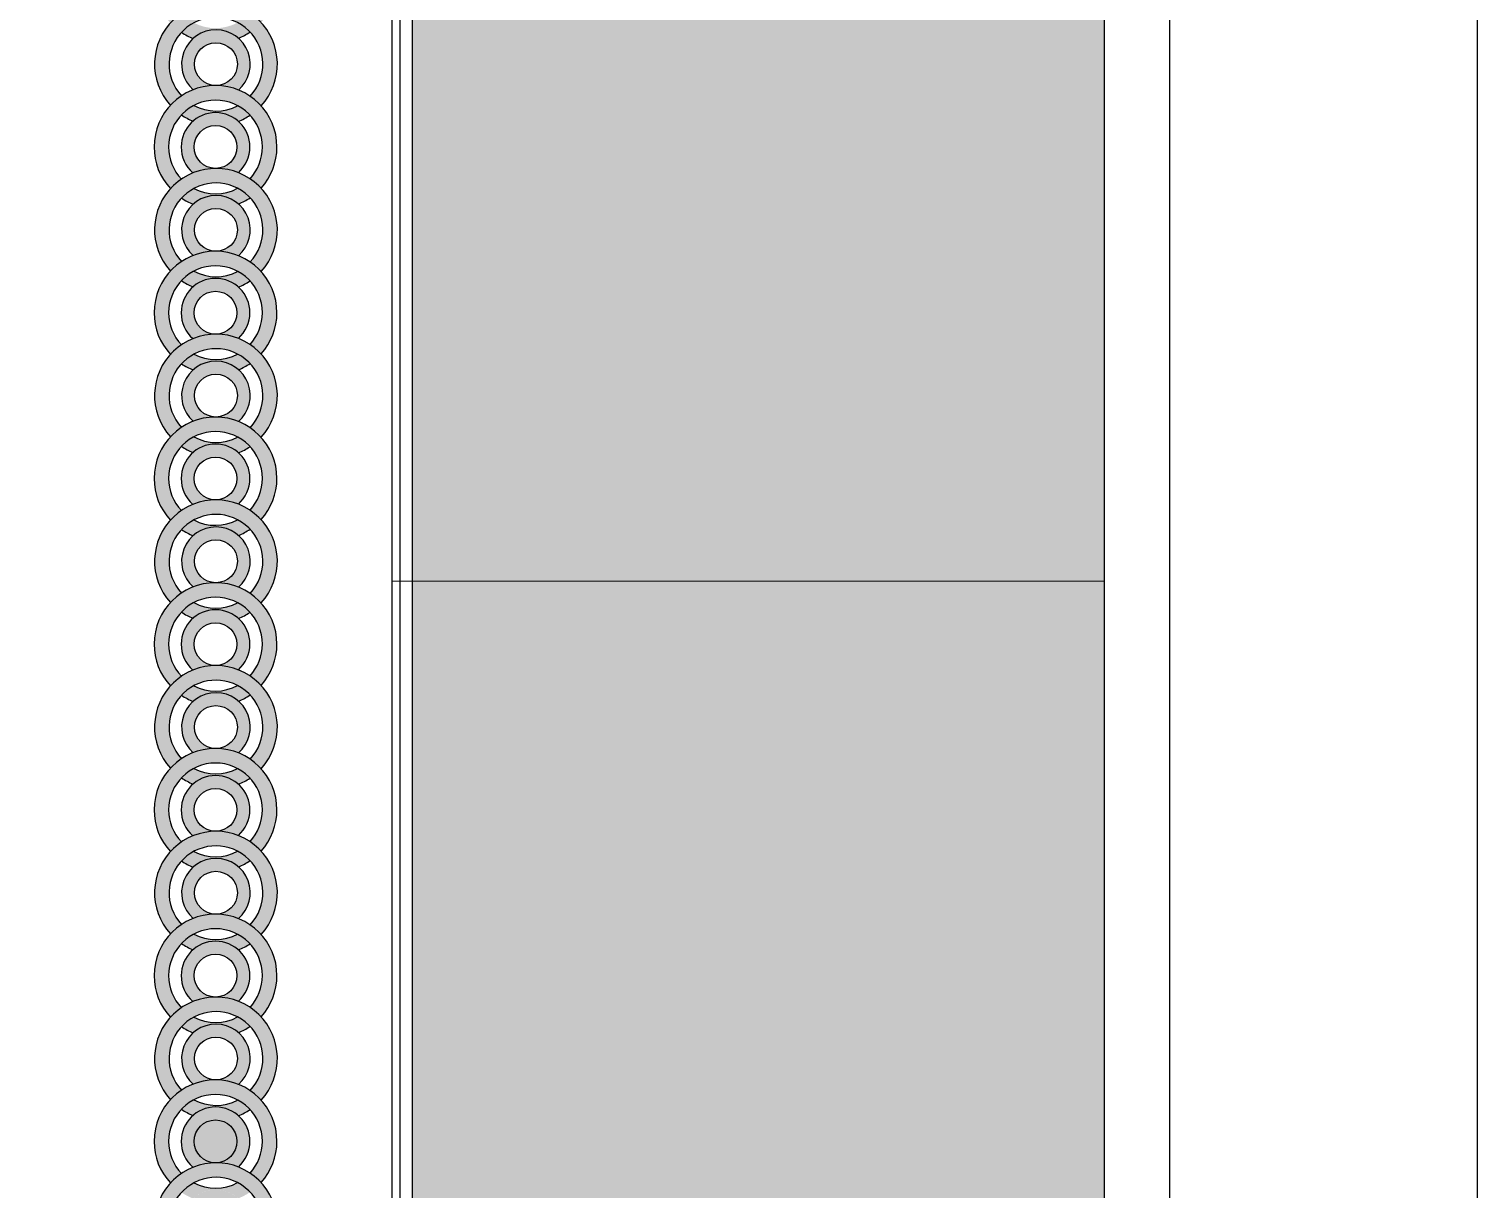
# Model space of a CAD drawing. Header units: millimetres. Extents: x -2167 to 6463, y 877 to 4714.
# Drawn here: x 1094.2 to 1447.8, y 2738 to 3021.3 of the extents above; entities that cross this region are included whole.
import ezdxf

# ---------------------------------------------------------------- set-up
doc = ezdxf.new("R2010")
doc.units = ezdxf.units.MM
for name, color, linetype in [('deco', 4, 'Continuous'), ('G_board', 3, 'Continuous'), ('wall', 5, 'Continuous')]:
    doc.layers.add(name, color=color, linetype=linetype)
doc.layers.add('marble', color=7, linetype='Continuous', true_color=0xfff8db)

# ---------------------------------------------------------------- blocks, each defined once
blk = doc.blocks.new('010 d 1')
at = {"layer": 'deco'}
h = blk.add_hatch(color=8, dxfattribs=at)
h.paths.add_polyline_path([(311.9999999999854, 1664.719129323657), (311.9999999999854, 1661.283578609185, 0.1589121436864541), (315.8765003537264, 1652.830148615263, -0.05945146505582116), (318.5566736633045, 1655.164953872387, -0.190764466114197), (315.4539487890434, 1663.001353966425, -1), (338.348685176541, 1663.001353966425, -0.1882384196150493), (335.3219976915207, 1655.24671825835, -0.05945146505583921), (338.0248166290476, 1652.938165822514, 0.1859482089239169), (341.9013169827886, 1663.001353966425, 0.9442006352803286)])
h.paths.add_polyline_path([(318.5566736632973, 1670.837754060452, 0.05368345078365555), (321.3895810471004, 1669.324485866186, -0.3774435382078785), (332.4744650173525, 1669.270424952734, 0.05368345078367235), (335.3219976915207, 1670.755989674497, 0.08390256066451458), (332.3061651677126, 1673.092431939625, -0.2483491088324094), (321.5951518150687, 1673.144669488291, 0.08390256066451454)], flags=17)
h.paths.add_polyline_path([(315.8765003537264, 1673.172559317583, -0.05945146505583607), (318.5793192912606, 1675.481111753419, -2.295541670009696), (335.3446433194767, 1675.399347367464, -0.05945146505580769), (338.0248166290476, 1673.064542110333, 2.268074742157078)])
h.paths.add_polyline_path([(318.5793192912533, 1690.990383169566, 0.05368345078365667), (321.4268519654215, 1689.504818447804, -0.3774435382074762), (332.5117359356664, 1689.558879361251, 0.0536834507838272), (335.3446433194767, 1691.072147555526, 0.08390256066464098), (332.3061651676981, 1693.379062983353, -0.2483491088320799), (321.5951518150687, 1693.326825434699, 0.08390256066454108)], flags=17)
h.paths.add_polyline_path([(335.3219976915207, 1695.715505248489, -0.05945146505581773), (338.0248166290476, 1693.406952812653, 0.1859482089239186), (341.9013169827886, 1703.470140956564, 0.9442006352803286), (311.9999999999854, 1705.1879163138), (311.9999999999854, 1701.752365599328, 0.1589121436864541), (315.8765003537264, 1693.298935605402, -0.05945146505582116), (318.5566736633045, 1695.63374086253, -0.190764466114197), (315.4539487890434, 1703.470140956564, -1), (338.348685176541, 1703.470140956564, -0.1882384196150778)])
h.paths.add_polyline_path([(321.3895810471004, 1697.147009056804, -0.1915274108350751), (332.4744650173525, 1697.201069970251, 0.2142134381101953), (335.2894770937201, 1703.470140956564, 1), (318.5131568718643, 1703.470140956564, 0.2167651491654147)], flags=17)
edge = h.paths.add_edge_path()
edge.add_arc((326.9999999999854, 1683.235747461495), 5.234634131884632, 180, 540)
edge = h.paths.add_edge_path()
edge.add_arc((326.9013169827886, 1663.001353966425), 15.00000000000004, 449.7205710381684, 471.4053878045182)
edge.add_arc((326.9999999999854, 1683.235747461495), 8.388160110927975, -48.92204873898987, 228.3631908153241, ccw=False)
edge.add_arc((326.9013169827886, 1663.001353966425), 15.00000000000004, 428.035754271816, 449.7205710381684)
h = blk.add_hatch(color=8, dxfattribs=at)
edge = h.paths.add_edge_path()
edge.add_arc((326.9013169827886, 1663.001353966425), 5.234634131884632, 180, 540)
edge = h.paths.add_edge_path()
edge.add_arc((326.9999999999854, 1642.766960471356), 14.99999999999991, 450.2794289618312, 471.9642457281842)
edge.add_arc((326.9013169827958, 1663.001353966425), 8.388160110926211, -48.36319081533583, 228.9220487389776, ccw=False)
edge.add_arc((326.9999999999854, 1642.766960471356), 14.99999999999991, 428.5946121954816, 450.2794289618312)
for points in [[(338.0248166290476, 1632.595755120194, 2.268074742157065), (315.8765003537264, 1632.703772327444, -0.05945146505583717), (318.5793192912606, 1635.012324763276, -2.295541670009696), (335.3446433194767, 1634.930560377321, -0.05945146505580769)], [(332.5117359356736, 1649.090092371112, 0.05368345078367088), (335.3446433194767, 1650.603360565383, 0.08390256066446405), (332.3061651677199, 1652.910275993225, -0.2483491088325868), (321.5951518150687, 1652.858038444556, 0.08390256066451794), (318.5793192912533, 1650.521596179427, 0.0536834507836749), (321.4268519654215, 1649.036031457665, -0.3774435382078678)], [(315.8765003537264, 1612.36136162512, -0.05945146505580148), (318.5566736632973, 1614.696166882251, -0.1907644661140623), (315.4539487890434, 1622.532566976286, -1), (338.348685176541, 1622.532566976286, -0.1882384196150493), (335.3219976915207, 1614.777931268211, -0.05945146505583921), (338.0248166290476, 1612.469378832375, 0.1859482089239169), (341.9013169827886, 1622.532566976286, 0.9442006352803286), (311.9999999999854, 1624.250342333518), (311.9999999999854, 1620.814791619046, 0.1589121436864572)], [(332.4744650173525, 1628.801637962595, 0.05368345078367235), (335.3219976915207, 1630.287202684358, 0.08390256066451458), (332.3061651677126, 1632.623644949486, -0.2483491088324094), (321.5951518150687, 1632.675882498148, 0.08390256066451454), (318.5566736632973, 1630.368967070313, 0.05368345078365555), (321.3895810471004, 1628.855698876043, -0.3774435382078785)], [(315.8765003537264, 1592.234985337305, -0.05945146505583607), (318.5793192912606, 1594.543537773137, -2.295541670009696), (335.3446433194767, 1594.461773387182, -0.05945146505580769), (338.0248166290476, 1592.126968130051, 2.268074742157078)], [(318.5793192912533, 1610.052809189288, 0.05368345078365667), (321.4268519654215, 1608.567244467526, -0.3774435382074762), (332.5117359356664, 1608.62130538097, 0.0536834507838272), (335.3446433194767, 1610.134573575244, 0.08390256066464098), (332.3061651676981, 1612.441489003071, -0.2483491088320799), (321.5951518150687, 1612.389251454417, 0.08390256066454108)], [(311.9013169827886, 1501.126206005865, 0.1884721506643263), (315.8765003537264, 1490.955000654703, -0.05945146505582808), (318.5566736633045, 1493.289805911831, -0.1907644661141509), (315.4539487890434, 1501.126206005865, -1), (338.348685176541, 1501.126206005865, -0.1882384196150425), (335.3219976915207, 1493.37157029779, -0.05945146505581392), (338.0248166290476, 1491.063017861958, 0.1859482089239197), (341.9013169827886, 1501.126206005865, 1)], [(338.0248166290476, 1470.720607159634, 2.268074742157065), (315.8765003537264, 1470.828624366884, -0.05945146505583717), (318.5793192912606, 1473.13717680272, -2.295541670009696), (335.3446433194767, 1473.055412416765, -0.05945146505580769)], [(332.5117359356736, 1487.214944410556, 0.05368345078367088), (335.3446433194767, 1488.728212604827, 0.08390256066446405), (332.3061651677199, 1491.035128032665, -0.2483491088325868), (321.5951518150687, 1490.982890484, 0.08390256066451794), (318.5793192912533, 1488.646448218868, 0.0536834507836749), (321.4268519654215, 1487.160883497108, -0.3774435382078678)], [(315.8765003537264, 1450.486213664564, -0.05945146505580148), (318.5566736632973, 1452.821018921692, -0.1907644661140623), (315.4539487890434, 1460.657419015723, -1), (338.348685176541, 1460.657419015723, -0.1882384196150493), (335.3219976915207, 1452.902783307651, -0.05945146505583921), (338.0248166290476, 1450.594230871815, 0.1859482089239169), (341.9013169827886, 1460.657419015723, 0.9442006352803286), (311.9999999999854, 1462.375194372962), (311.9999999999854, 1458.93964365849, 0.1589121436864572)], [(332.4744650173525, 1466.926490002035, 0.05368345078367235), (335.3219976915207, 1468.412054723798, 0.08390256066451458), (332.3061651677126, 1470.74849698893, -0.2483491088324094), (321.5951518150687, 1470.800734537592, 0.08390256066451454), (318.5566736632973, 1468.493819109757, 0.05368345078365555), (321.3895810471004, 1466.980550915487, -0.3774435382078785)], [(318.5793192912533, 1448.177661228725, 0.05368345078365667), (321.4268519654215, 1446.692096506966, -0.3774435382074762), (332.5117359356664, 1446.74615742041, 0.0536834507838272), (335.3446433194767, 1448.259425614684, 0.08390256066464098), (332.3061651676981, 1450.566341042515, -0.2483491088320799), (321.5951518150687, 1450.514103493857, 0.08390256066454108)]]:
    blk.add_hatch(color=8, dxfattribs=at).paths.add_polyline_path(points)
h = blk.add_hatch(color=8, dxfattribs=at)
edge = h.paths.add_edge_path()
edge.add_arc((326.9999999999854, 1642.766960471356), 5.234634131884603, 180, 540)
edge = h.paths.add_edge_path()
edge.add_arc((326.9013169827958, 1622.532566976286), 15.00000000000002, 449.7205710381745, 471.4053878045275)
edge.add_arc((326.9999999999854, 1642.766960471356), 8.38816011092797, -48.92204873898049, 228.3631908153334, ccw=False)
edge.add_arc((326.9013169827958, 1622.532566976286), 15.00000000000002, 428.0357542718254, 449.7205710381746)
h = blk.add_hatch(color=8, dxfattribs=at)
edge = h.paths.add_edge_path()
edge.add_arc((326.9013169827886, 1622.532566976282), 5.234634131884632, 180, 540)
edge = h.paths.add_edge_path()
edge.add_arc((326.9999999999854, 1602.298173481213), 14.99999999999987, 450.2794289618315, 471.964245728184)
edge.add_arc((326.9013169827886, 1622.532566976286), 8.388160110928236, -48.3631908153294, 228.9220487389929, ccw=False)
edge.add_arc((326.9999999999854, 1602.298173481213), 14.99999999999987, 428.5946121954818, 450.2794289618315)
h = blk.add_hatch(color=8, dxfattribs=at)
edge = h.paths.add_edge_path()
edge.add_arc((326.9999999999854, 1602.298173481213), 5.234634131884632, 180, 540)
edge = h.paths.add_edge_path()
edge.add_arc((326.9013169827886, 1582.063779986143), 15.00000000000008, 449.7205710381681, 471.4053878045183)
edge.add_arc((326.9999999999854, 1602.298173481213), 8.388160110927997, -48.92204873898959, 228.3631908153238, ccw=False)
edge.add_arc((326.9013169827886, 1582.063779986143), 15.00000000000008, 428.0357542718158, 449.7205710381681)
h = blk.add_hatch(color=8, dxfattribs=at)
h.paths.add_polyline_path([(318.5566736632973, 1589.900180080174, 0.05368345078365555), (321.3895810471004, 1588.386911885904, -0.3774435382078785), (332.4744650173525, 1588.332850972456, 0.05368345078367235), (335.3219976915207, 1589.818415694219, 0.08390256066451458), (332.3061651677126, 1592.154857959347, -0.2483491088324094), (321.5951518150687, 1592.207095508009, 0.08390256066451454)], flags=17)
h.paths.add_polyline_path([(311.9999999999854, 1583.781555343379), (311.9999999999854, 1582.063779986143), (315.4539487890434, 1582.063779986143, -1), (338.348685176541, 1582.063779986143), (341.9013169827886, 1582.063779986143, 0.9442006352803286)])
edge = h.paths.add_edge_path()
edge.add_arc((326.9013169827886, 1582.063779986143), 5.234634131884603, 360, 540)
edge.add_line((321.6666828509042, 1582.063779986143), (318.5131568718643, 1582.063779986143))
edge.add_arc((326.9013169827886, 1582.063779986143), 8.388160110927968, 0, 180, ccw=False)
edge.add_line((335.2894770937201, 1582.063779986143), (332.1359511146802, 1582.063779986143))
h = blk.add_hatch(color=8, dxfattribs=at)
h.paths.add_polyline_path([(315.8765003537264, 1571.892574634981, -0.05945146505581327), (318.5566736632973, 1574.227379892112, -0.1907644661139884), (315.4539487890434, 1582.063779986143), (311.9999999999854, 1582.063779986143), (311.9999999999854, 1580.346004628907, 0.158912143686435)])
h.paths.add_polyline_path([(318.5793192912533, 1569.584022199146, 0.05368345078365667), (321.4268519654215, 1568.098457477387, -0.3774435382074762), (332.5117359356664, 1568.152518390831, 0.0536834507838272), (335.3446433194767, 1569.665786585105, 0.08390256066464098), (332.3061651676981, 1571.972702012932, -0.2483491088320799), (321.5951518150687, 1571.920464464278, 0.08390256066454108)])
h.paths.add_polyline_path([(335.3219976915207, 1574.309144278068, -0.05945146505581555), (338.0248166290476, 1572.000591842236, 0.1859482089239192), (341.9013169827886, 1582.063779986143), (338.348685176541, 1582.063779986143, -0.1882384196150771)])
edge = h.paths.add_edge_path()
edge.add_arc((326.9013169827886, 1582.063779986143), 5.234634131884603, 270.2794289618251, 360)
edge.add_line((332.1359511146802, 1582.063779986143), (335.2894770937201, 1582.063779986143))
edge.add_arc((326.9013169827886, 1582.063779986143), 8.388160110928236, 311.6368091846706, 360, ccw=False)
edge.add_arc((326.9999999999854, 1561.829386491074), 14.99999999999986, 428.5946121954726, 450.279428961825)
edge = h.paths.add_edge_path()
edge.add_arc((326.9013169827886, 1582.063779986143), 5.234634131884603, 180, 270.2794289618251)
edge.add_arc((326.9999999999854, 1561.829386491074), 14.99999999999986, 450.279428961825, 471.9642457281747)
edge.add_arc((326.9013169827886, 1582.063779986143), 8.388160110927426, 180, 228.9220487389862, ccw=False)
edge.add_line((318.5131568718643, 1582.063779986143), (321.6666828509042, 1582.063779986143))
h = blk.add_hatch(color=8, dxfattribs=at)
h.paths.add_polyline_path([(318.5566736632973, 1549.431393090035, 0.05368345078365555), (321.3895810471004, 1547.918124895765, -0.3774435382078785), (332.4744650173525, 1547.864063982317, 0.05368345078367235), (335.3219976915207, 1549.34962870408, 0.08390256066451458), (332.3061651677126, 1551.686070969208, -0.2483491088324094), (321.5951518150687, 1551.73830851787, 0.08390256066451454)])
h.paths.add_polyline_path([(315.8765003537264, 1551.766198347166, -0.05945146505583607), (318.5793192912606, 1554.074750782998, -2.295541670009696), (335.3446433194767, 1553.992986397043, -0.05945146505580769), (338.0248166290476, 1551.658181139912, 2.268074742157078)])
edge = h.paths.add_edge_path()
edge.add_arc((326.9999999999854, 1561.829386491074), 5.234634131884603, 180, 540)
edge = h.paths.add_edge_path()
edge.add_arc((326.9013169827958, 1541.594992996004), 15.00000000000002, 449.7205710381745, 471.4053878045275)
edge.add_arc((326.9999999999854, 1561.829386491074), 8.38816011092797, -48.92204873898049, 228.3631908153334, ccw=False)
edge.add_arc((326.9013169827958, 1541.594992996004), 15.00000000000002, 428.0357542718254, 449.7205710381746)
h = blk.add_hatch(color=8, dxfattribs=at)
h.paths.add_polyline_path([(318.5131568718643, 1541.594992996004, 0.2167651491653986), (321.3895810471004, 1535.271861096244, -0.09490123409788347), (326.9268459588347, 1536.360421116082, -0.415642712005743), (321.6666828509042, 1541.594992996004, -1), (332.1359511146802, 1541.594992996004, -0.4127858555257814), (326.9268459588347, 1536.360421116082, -0.09490123409786572), (332.4744650173525, 1535.325922009692, 0.2142134381101718), (335.2894770937201, 1541.594992996004, 1)], flags=17)
h.paths.add_polyline_path([(311.9013169827886, 1541.594992996004, 0.1884721506643237), (315.8765003537264, 1531.423787644842, -0.05945146505582926), (318.5566736632973, 1533.758592901973, -0.1907644661139821), (315.4539487890434, 1541.594992996004, -1), (338.348685176541, 1541.594992996004, -0.1882384196150375), (335.3219976915207, 1533.840357287929, -0.05945146505580447), (338.0248166290476, 1531.531804852097, 0.1859482089239208), (341.9013169827886, 1541.594992996004, 1)])
h.paths.add_polyline_path([(318.5793192912533, 1529.115235209007, 0.0536834507836819), (321.4268519654215, 1527.629670487247, -0.3774435382085786), (332.5117359356955, 1527.683731400703, 0.05368345078337994), (335.3446433194767, 1529.196999594966, 0.08390256066457387), (332.3061651677053, 1531.503915022797, -0.2483491088322974), (321.5951518150687, 1531.451677474139, 0.0839025606645127)])
h = blk.add_hatch(color=8, dxfattribs=at)
h.paths.add_polyline_path([(315.8765003537264, 1511.297411357027, -0.05945146505581097), (318.5793192912533, 1513.605963792859, -2.295541670009222), (335.3446433194767, 1513.524199406904, -0.05945146505581776), (338.0248166290476, 1511.189394149773, 2.268074742157021)])
h.paths.add_polyline_path([(321.4268519654215, 1515.091528514622, -0.09490123409786369), (326.9744710239393, 1516.126027621012, -0.4127858555257814), (321.7653658681011, 1521.360599500935, -1), (332.2346341318698, 1521.360599500935, -0.415642712005743), (326.9744710239393, 1516.126027621012, -0.09490123409786891), (332.5117359356736, 1515.037467601174, 2.649402887509968)], flags=17)
h.paths.add_polyline_path([(318.5566736632973, 1508.962606099896, 0.05368345078366801), (321.3895810471004, 1507.449337905626, -0.377443538207869), (332.4744650173525, 1507.395276992178, 0.05368345078367415), (335.3219976915207, 1508.880841713937, 0.08390256066451102), (332.3061651677126, 1511.217283979069, -0.2483491088324303), (321.5951518150687, 1511.269521527731, 0.08390256066452112)])
h = blk.add_hatch(color=8, dxfattribs=at)
edge = h.paths.add_edge_path()
edge.add_arc((326.9013169827886, 1501.126206005865), 5.234634131884603, 180, 540)
edge = h.paths.add_edge_path()
edge.add_arc((326.9999999999854, 1480.891812510796), 14.99999999999991, 450.2794289618312, 471.9642457281842)
edge.add_arc((326.9013169827958, 1501.126206005865), 8.388160110926211, -48.36319081533583, 228.9220487389776, ccw=False)
edge.add_arc((326.9999999999854, 1480.891812510796), 14.99999999999991, 428.5946121954816, 450.2794289618312)
h = blk.add_hatch(color=8, dxfattribs=at)
edge = h.paths.add_edge_path()
edge.add_arc((326.9999999999854, 1480.891812510792), 5.234634131884632, 180, 540)
edge = h.paths.add_edge_path()
edge.add_arc((326.9013169827958, 1460.657419015723), 15.00000000000002, 449.7205710381745, 471.4053878045275)
edge.add_arc((326.9999999999854, 1480.891812510792), 8.38816011092797, -48.92204873898049, 228.3631908153334, ccw=False)
edge.add_arc((326.9013169827958, 1460.657419015723), 15.00000000000002, 428.0357542718254, 449.7205710381746)
h = blk.add_hatch(color=8, dxfattribs=at)
edge = h.paths.add_edge_path()
edge.add_arc((326.9013169827886, 1460.657419015723), 5.234634131884603, 180, 540)
edge = h.paths.add_edge_path()
edge.add_arc((326.9999999999854, 1440.423025520653), 14.99999999999987, 450.2794289618315, 471.964245728184)
edge.add_arc((326.9013169827886, 1460.657419015723), 8.388160110928236, -48.3631908153294, 228.9220487389929, ccw=False)
edge.add_arc((326.9999999999854, 1440.423025520653), 14.99999999999987, 428.5946121954818, 450.2794289618315)
h = blk.add_hatch(color=8, dxfattribs=at)
h.paths.add_polyline_path([(318.5566736632973, 1428.025032119614, 0.05368345078365555), (321.3895810471004, 1426.511763925344, -0.3774435382078785), (332.4744650173525, 1426.457703011896, 0.05368345078367235), (335.3219976915207, 1427.943267733655, 0.08390256066451458), (332.3061651677126, 1430.279709998787, -0.2483491088324094), (321.5951518150687, 1430.331947547449, 0.08390256066451454)])
h.paths.add_polyline_path([(315.8765003537264, 1430.359837376742, -0.05945146505583607), (318.5793192912606, 1432.668389812578, -2.295541670009696), (335.3446433194767, 1432.586625426622, -0.05945146505580769), (338.0248166290476, 1430.251820169491, 2.268074742157078)])
edge = h.paths.add_edge_path()
edge.add_arc((326.9999999999854, 1440.423025520653), 5.234634131884632, 180, 540)
edge = h.paths.add_edge_path()
edge.add_arc((326.9013169827958, 1420.188632025584), 15.00000000000002, 449.7205710381745, 471.4053878045275)
edge.add_arc((326.9999999999854, 1440.423025520653), 8.38816011092797, -48.92204873898049, 228.3631908153334, ccw=False)
edge.add_arc((326.9013169827958, 1420.188632025584), 15.00000000000002, 428.0357542718254, 449.7205710381746)
h = blk.add_hatch(color=8, dxfattribs=at)
h.paths.add_polyline_path([(311.9999999999854, 1381.437620392677), (311.9999999999854, 1378.002069678205, 0.1589121436864541), (315.8765003537264, 1369.548639684283, -0.05945146505582116), (318.5566736633045, 1371.883444941406, -0.190764466114197), (315.4539487890434, 1379.719845035444, -1), (338.348685176541, 1379.719845035444, -0.1882384196150493), (335.3219976915207, 1371.965209327369, -0.05945146505583921), (338.0248166290476, 1369.656656891533, 0.1859482089239169), (341.9013169827886, 1379.719845035444, 0.9442006352803286)])
h.paths.add_polyline_path([(318.5566736632973, 1387.556245129472, 0.05368345078365555), (321.3895810471004, 1386.042976935205, -0.3774435382078785), (332.4744650173525, 1385.988916021754, 0.05368345078367235), (335.3219976915207, 1387.474480743516, 0.08390256066451458), (332.3061651677126, 1389.810923008645, -0.2483491088324094), (321.5951518150687, 1389.86316055731, 0.08390256066451454)], flags=17)
h.paths.add_polyline_path([(315.8765003537264, 1389.891050386603, -0.05945146505583607), (318.5793192912606, 1392.199602822438, -2.295541670009696), (335.3446433194767, 1392.117838436483, -0.05945146505580769), (338.0248166290476, 1389.783033179352, 2.268074742157078)])
h.paths.add_polyline_path([(318.5793192912533, 1407.708874238586, 0.05368345078365667), (321.4268519654215, 1406.223309516823, -0.3774435382074762), (332.5117359356664, 1406.277370430271, 0.0536834507838272), (335.3446433194767, 1407.790638624545, 0.08390256066464098), (332.3061651676981, 1410.097554052372, -0.2483491088320799), (321.5951518150687, 1410.045316503718, 0.08390256066454108)], flags=17)
h.paths.add_polyline_path([(335.3219976915207, 1412.433996317508, -0.05945146505581773), (338.0248166290476, 1410.125443881672, 0.1859482089239186), (341.9013169827886, 1420.188632025584, 0.9442006352803286), (311.9999999999854, 1421.906407382819), (311.9999999999854, 1418.470856668348, 0.1589121436864541), (315.8765003537264, 1410.017426674422, -0.05945146505582116), (318.5566736633045, 1412.352231931549, -0.190764466114197), (315.4539487890434, 1420.188632025584, -1), (338.348685176541, 1420.188632025584, -0.1882384196150778)])
h.paths.add_polyline_path([(321.3895810471004, 1413.865500125823, -0.1915274108350751), (332.4744650173525, 1413.919561039271, 0.2142134381101953), (335.2894770937201, 1420.188632025584, 1), (318.5131568718643, 1420.188632025584, 0.2167651491654147)], flags=17)
edge = h.paths.add_edge_path()
edge.add_arc((326.9999999999854, 1399.954238530514), 5.234634131884632, 180, 540)
edge = h.paths.add_edge_path()
edge.add_arc((326.9013169827886, 1379.719845035444), 15.00000000000004, 449.7205710381684, 471.4053878045182)
edge.add_arc((326.9999999999854, 1399.954238530514), 8.388160110927975, -48.92204873898987, 228.3631908153241, ccw=False)
edge.add_arc((326.9013169827886, 1379.719845035444), 15.00000000000004, 428.035754271816, 449.7205710381684)
h = blk.add_hatch(color=255, dxfattribs=at)
edge = h.paths.add_edge_path()
edge.add_arc((326.9013169827886, 1420.188632025584), 5.234634131884603, 180, 540)
at = {"layer": 'deco', "color": 0}
for centre in [(326.9999999999854, 1683.235747461495), (326.9013169827886, 1663.001353966425), (326.9999999999854, 1642.766960471356), (326.9013169827886, 1622.532566976282), (326.9999999999854, 1602.298173481213), (326.9013169827886, 1582.063779986143), (326.9999999999854, 1561.829386491074), (326.9013169827886, 1541.594992996004), (326.9999999999854, 1521.360599500935), (326.9013169827886, 1501.126206005865), (326.9999999999854, 1480.891812510792), (326.9013169827886, 1460.657419015723), (326.9999999999854, 1440.423025520653), (326.9013169827886, 1420.188632025584)]:
    blk.add_circle(centre, 5.234634131884624, dxfattribs=at)
for centre, radius, start, end in [((326.9999999999854, 1683.235747461495), 15, 317.3061831415758, 222.1349589347177), ((326.9999999999854, 1683.235747461495), 11.44736819375063, 316.7990570997421, 222.6420849769213), ((326.9013169827886, 1703.470140956564), 15, 236.30307021403, 248.5946121954815), ((326.9999999999854, 1683.235747461495), 8.388160110927936, 311.0779512611397, 228.3631908152349), ((326.9013169827886, 1703.470140956564), 15, 291.9642457281761, 304.255787709344), ((326.9013169827886, 1663.001353966425), 15, 0, 180), ((326.9013169827886, 1663.001353966425), 11.44736819375063, 0, 180), ((326.9999999999854, 1683.235747461495), 11.44736819375063, 241.8262032121236, 297.6149388639875), ((326.9013169827886, 1663.001353966425), 8.388160110927936, 0, 180), ((326.9999999999854, 1683.235747461495), 15, 235.744212290656, 248.0357542718239), ((326.9999999999854, 1683.235747461495), 15, 291.4053878045185, 303.69692978597), ((326.9013169827886, 1663.001353966425), 15, 180, 222.6938168584242), ((326.9013169827886, 1663.001353966425), 11.44736819375063, 180, 223.200942900258), ((326.9013169827886, 1663.001353966425), 8.388160110927936, 180, 228.9220487388603), ((326.9013169827886, 1663.001353966425), 8.388160110927936, 311.6368091847651, 0), ((326.9013169827886, 1663.001353966425), 11.44736819375063, 317.3579150230787, 0), ((326.9013169827886, 1663.001353966425), 15, 317.8650410652823, 0), ((326.9999999999854, 1642.766960471356), 15, 317.3061831415758, 222.1349589347177), ((326.9999999999854, 1642.766960471356), 11.44736819375063, 316.7990570997421, 222.6420849769213), ((326.9013169827886, 1663.001353966425), 11.44736819375063, 242.3850611360126, 298.1737967878764), ((326.9013169827886, 1663.001353966425), 15, 236.30307021403, 248.5946121954815), ((326.9999999999854, 1642.766960471356), 8.388160110927936, 311.0779512611397, 228.3631908152349), ((326.9013169827886, 1663.001353966425), 15, 291.9642457281761, 304.255787709344), ((326.9013169827886, 1622.532566976282), 15, 0, 180), ((326.9013169827886, 1622.532566976282), 11.44736819375063, 0, 180), ((326.9013169827886, 1622.532566976282), 8.388160110927936, 0, 180), ((326.9999999999854, 1642.766960471356), 11.44736819375063, 241.8262032121236, 297.6149388639875), ((326.9999999999854, 1642.766960471356), 15, 235.744212290656, 248.0357542718239), ((326.9999999999854, 1642.766960471356), 15, 291.4053878045185, 303.69692978597), ((326.9013169827886, 1622.532566976282), 15, 180, 222.6938168584242), ((326.9013169827886, 1622.532566976282), 11.44736819375063, 180, 223.200942900258), ((326.9013169827886, 1622.532566976282), 8.388160110927936, 180, 228.9220487388603), ((326.9013169827886, 1622.532566976282), 8.388160110927936, 311.6368091847651, 0), ((326.9013169827886, 1622.532566976282), 11.44736819375063, 317.3579150230787, 0), ((326.9013169827886, 1622.532566976282), 15, 317.8650410652823, 0), ((326.9999999999854, 1602.298173481213), 15, 317.3061831415758, 222.1349589347177), ((326.9999999999854, 1602.298173481213), 11.44736819375063, 316.7990570997421, 222.6420849769213), ((326.9013169827886, 1622.532566976282), 15, 236.30307021403, 248.5946121954815), ((326.9999999999854, 1602.298173481213), 8.388160110927936, 311.0779512611397, 228.3631908152349), ((326.9013169827886, 1622.532566976282), 11.44736819375063, 242.3850611360126, 298.1737967878764), ((326.9013169827886, 1622.532566976282), 15, 291.9642457281761, 304.255787709344), ((326.9013169827886, 1582.063779986143), 15, 0, 180), ((326.9013169827886, 1582.063779986143), 11.44736819375063, 0, 180), ((326.9999999999854, 1602.298173481213), 11.44736819375063, 241.8262032121236, 297.6149388639875), ((326.9013169827886, 1582.063779986143), 8.388160110927936, 0, 180), ((326.9999999999854, 1602.298173481213), 15, 235.744212290656, 248.0357542718239), ((326.9999999999854, 1602.298173481213), 15, 291.4053878045185, 303.69692978597), ((326.9013169827886, 1582.063779986143), 15, 180, 222.6938168584242), ((326.9013169827886, 1582.063779986143), 11.44736819375063, 180, 223.200942900258), ((326.9013169827886, 1582.063779986143), 8.388160110927936, 180, 228.9220487388603), ((326.9013169827886, 1582.063779986143), 8.388160110927936, 311.6368091847651, 0), ((326.9013169827886, 1582.063779986143), 11.44736819375063, 317.3579150230787, 0), ((326.9013169827886, 1582.063779986143), 15, 317.8650410652823, 0), ((326.9999999999854, 1561.829386491074), 15, 317.3061831415758, 222.1349589347177), ((326.9999999999854, 1561.829386491074), 11.44736819375063, 316.7990570997421, 222.6420849769213), ((326.9013169827886, 1582.063779986143), 11.44736819375063, 242.3850611360126, 298.1737967878764), ((326.9013169827886, 1582.063779986143), 15, 236.30307021403, 248.5946121954815), ((326.9999999999854, 1561.829386491074), 8.388160110927936, 311.0779512611397, 228.3631908152349), ((326.9013169827886, 1582.063779986143), 15, 291.9642457281761, 304.255787709344), ((326.9013169827886, 1541.594992996004), 15, 0, 180), ((326.9013169827886, 1541.594992996004), 11.44736819375063, 0, 180), ((326.9013169827886, 1541.594992996004), 8.388160110927936, 0, 180), ((326.9999999999854, 1561.829386491074), 15, 235.744212290656, 248.0357542718239), ((326.9999999999854, 1561.829386491074), 11.44736819375063, 241.8262032121236, 297.6149388639875), ((326.9999999999854, 1561.829386491074), 15, 291.4053878045185, 303.69692978597), ((326.9013169827886, 1541.594992996004), 15, 180, 222.6938168584242), ((326.9013169827886, 1541.594992996004), 11.44736819375063, 180, 223.200942900258), ((326.9013169827886, 1541.594992996004), 8.388160110927936, 180, 228.9220487388603), ((326.9013169827886, 1541.594992996004), 8.388160110927936, 311.6368091847651, 0), ((326.9013169827886, 1541.594992996004), 11.44736819375063, 317.3579150230787, 0), ((326.9013169827886, 1541.594992996004), 15, 317.8650410652823, 0), ((326.9999999999854, 1521.360599500935), 15, 317.3061831415758, 222.1349589347177), ((326.9999999999854, 1521.360599500935), 11.44736819375063, 316.7990570997421, 222.6420849769213), ((326.9013169827886, 1541.594992996004), 11.44736819375063, 242.3850611360126, 298.1737967878764), ((326.9013169827886, 1541.594992996004), 15, 236.30307021403, 248.5946121954815), ((326.9999999999854, 1521.360599500935), 8.388160110927936, 311.0779512611397, 228.3631908152349), ((326.9013169827886, 1541.594992996004), 15, 291.9642457281761, 304.255787709344), ((326.9013169827886, 1501.126206005865), 15, 0, 180), ((326.9013169827886, 1501.126206005865), 11.44736819375063, 0, 180), ((326.9999999999854, 1521.360599500935), 11.44736819375063, 241.8262032121236, 297.6149388639875), ((326.9013169827886, 1501.126206005865), 8.388160110927936, 0, 180), ((326.9999999999854, 1521.360599500935), 15, 235.744212290656, 248.0357542718239), ((326.9999999999854, 1521.360599500935), 15, 291.4053878045185, 303.69692978597), ((326.9013169827886, 1501.126206005865), 15, 180, 222.6938168584242), ((326.9013169827886, 1501.126206005865), 11.44736819375063, 180, 223.200942900258), ((326.9013169827886, 1501.126206005865), 8.388160110927936, 180, 228.9220487388603), ((326.9013169827886, 1501.126206005865), 8.388160110927936, 311.6368091847651, 0), ((326.9013169827886, 1501.126206005865), 11.44736819375063, 317.3579150230787, 0), ((326.9013169827886, 1501.126206005865), 15, 317.8650410652823, 0), ((326.9999999999854, 1480.891812510792), 15, 317.3061831415758, 222.1349589347177), ((326.9999999999854, 1480.891812510792), 11.44736819375063, 316.7990570997421, 222.6420849769213), ((326.9999999999854, 1480.891812510792), 8.388160110927936, 311.0779512611397, 228.3631908152349), ((326.9013169827886, 1501.126206005865), 11.44736819375063, 242.3850611360126, 298.1737967878764), ((326.9013169827886, 1501.126206005865), 15, 236.30307021403, 248.5946121954815), ((326.9013169827886, 1501.126206005865), 15, 291.9642457281761, 304.255787709344), ((326.9013169827886, 1460.657419015723), 15, 0, 180), ((326.9013169827886, 1460.657419015723), 11.44736819375063, 0, 180), ((326.9013169827886, 1460.657419015723), 8.388160110927936, 0, 180), ((326.9999999999854, 1480.891812510792), 15, 235.744212290656, 248.0357542718239), ((326.9999999999854, 1480.891812510792), 11.44736819375063, 241.8262032121236, 297.6149388639875), ((326.9999999999854, 1480.891812510792), 15, 291.4053878045185, 303.69692978597), ((326.9013169827886, 1460.657419015723), 15, 180, 222.6938168584242), ((326.9013169827886, 1460.657419015723), 11.44736819375063, 180, 223.200942900258), ((326.9013169827886, 1460.657419015723), 8.388160110927936, 180, 228.9220487388603), ((326.9013169827886, 1460.657419015723), 8.388160110927936, 311.6368091847651, 0), ((326.9013169827886, 1460.657419015723), 11.44736819375063, 317.3579150230787, 0), ((326.9013169827886, 1460.657419015723), 15, 317.8650410652823, 0), ((326.9999999999854, 1440.423025520653), 15, 317.3061831415758, 222.1349589347177), ((326.9999999999854, 1440.423025520653), 11.44736819375063, 316.7990570997421, 222.6420849769213), ((326.9013169827886, 1460.657419015723), 11.44736819375063, 242.3850611360126, 298.1737967878764), ((326.9013169827886, 1460.657419015723), 15, 236.30307021403, 248.5946121954815), ((326.9999999999854, 1440.423025520653), 8.388160110927936, 311.0779512611397, 228.3631908152349), ((326.9013169827886, 1460.657419015723), 15, 291.9642457281761, 304.255787709344), ((326.9013169827886, 1420.188632025584), 15, 0, 180), ((326.9013169827886, 1420.188632025584), 11.44736819375063, 0, 180), ((326.9999999999854, 1440.423025520653), 11.44736819375063, 241.8262032121236, 297.6149388639875), ((326.9013169827886, 1420.188632025584), 8.388160110927936, 0, 180), ((326.9999999999854, 1440.423025520653), 15, 235.744212290656, 248.0357542718239), ((326.9999999999854, 1440.423025520653), 15, 291.4053878045185, 303.69692978597), ((326.9013169827886, 1420.188632025584), 15, 180, 222.6938168584242), ((326.9013169827886, 1420.188632025584), 11.44736819375063, 180, 223.200942900258), ((326.9013169827886, 1420.188632025584), 8.388160110927936, 180, 228.9220487388603), ((326.9013169827886, 1420.188632025584), 8.388160110927936, 311.6368091847651, 0), ((326.9013169827886, 1420.188632025584), 11.44736819375063, 317.3579150230787, 0), ((326.9013169827886, 1420.188632025584), 15, 317.8650410652823, 0), ((326.9999999999854, 1399.954238530514), 15, 317.3061831415758, 222.1349589347177), ((326.9999999999854, 1399.954238530514), 11.44736819375063, 316.7990570997421, 222.6420849769213), ((326.9013169827886, 1420.188632025584), 11.44736819375063, 242.3850611360126, 298.1737967878764)]:
    blk.add_arc(centre, radius, start, end, dxfattribs=at)

msp = doc.modelspace()

# ---------------------------------------------------------------- hatches: boundary and pattern name
at = {"layer": 'marble', "true_color": 0xfceab1}
h = msp.add_hatch(color=41, dxfattribs=at)
h.paths.add_polyline_path([(217.8364080392857, 4038.957759684316), (1341.836408039926, 4038.957759684337), (1341.836408039926, 3960.299097374675), (1356.836408039926, 3960.299097374675), (1356.836408039926, 1305.116421994004), (1341.836408039926, 1305.116421994004), (1341.836408039926, 1226.457759684341), (217.8364080392857, 1226.457759684341)])
h.paths.add_polyline_path([(1187.836408039286, 3606.457759684345), (420.3364080391693, 3606.457759684337), (420.3364080391693, 1326.457759684334), (1187.836408039286, 1326.457759684341)], flags=16)

# ---------------------------------------------------------------- linework, layer by layer
at = {"color": 164, "lineweight": 0}
msp.add_line((1356.836408039926, 2886.457759684341), (1182.836408038762, 2886.457759684345), dxfattribs=at)
msp.add_lwpolyline([(217.8364080392857, 4038.957759684316), (1341.836408039926, 4038.957759684337), (1341.836408039926, 3960.299097374675), (1356.836408039926, 3960.299097374675), (1356.836408039926, 1305.116421994004), (1341.836408039926, 1305.116421994004), (1341.836408039926, 1226.457759684341), (217.8364080392857, 1226.457759684341), (217.8364080392857, 4038.957759684316)], dxfattribs=at)
at = {"color": 164}
msp.add_lwpolyline([(1187.836408039286, 3606.457759684345), (420.3364080391693, 3606.457759684337), (420.3364080391693, 1326.457759684334), (1187.836408039286, 1326.457759684341), (1187.836408039286, 3606.457759684345)], dxfattribs=at)
at = {"color": 3}
msp.add_lwpolyline([(1184.836408039286, 3603.457759684345), (440.8364080392857, 3603.457759684345), (440.8364080392857, 1329.457759684341), (1184.836408039286, 1329.457759684341)], close=True, dxfattribs=at)
at = {"layer": 'G_board'}
for p, q in [((1447.836408038704, 4226.457759684341), (1447.836408038704, 1226.457759684341)), ((1182.836408038704, 1326.457759684399), (1182.836408038704, 3606.457759684345))]:
    msp.add_line(p, q, dxfattribs=at)
at = {"layer": 'wall', "lineweight": 0}
msp.add_line((1447.836408038704, 4226.457759684312), (1447.836408038762, 1126.457759684345), dxfattribs=at)
at = {"layer": 'wall', "color": 4}
for p, q in [((1356.836408039926, 1305.116421994004), (1356.836408039926, 3960.299097374675)), ((1372.836408038704, 1305.116421994004), (1372.836408038704, 3960.299097374675))]:
    msp.add_line(p, q, dxfattribs=at)

# ---------------------------------------------------------------- block references
at = {"layer": 'deco', "color": 8}
msp.add_blockref('010 d 1', (812.8364080392857, 1329.457759684341), dxfattribs=at)

doc.saveas('drawing.dxf')
